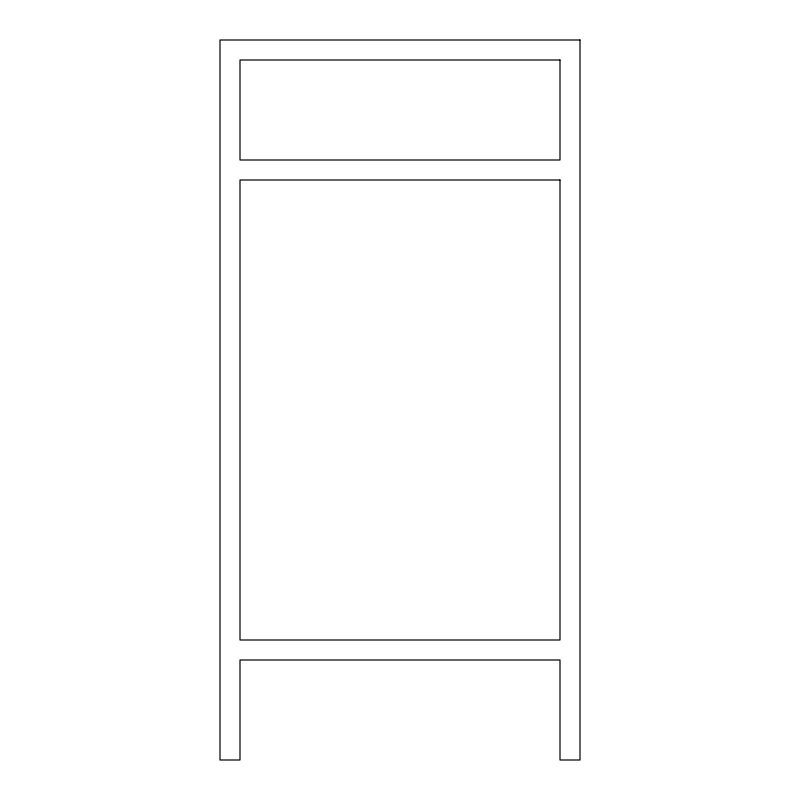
<?xml version="1.0" encoding="UTF-8"?>
<svg xmlns="http://www.w3.org/2000/svg" width="800" height="800" viewBox="0 0 800 800"><rect width="100%" height="100%" fill="white"/><g stroke="black" fill="none" stroke-linecap="round" stroke-linejoin="round"><path stroke-width="1.2" d="M580 40L220 40L220 760L240 760L240 660L560 660L560 760L580 760L580 40M560 60L240 60L240 160L560 160L560 60M560 180L240 180L240 640L560 640L560 180"/></g></svg>
